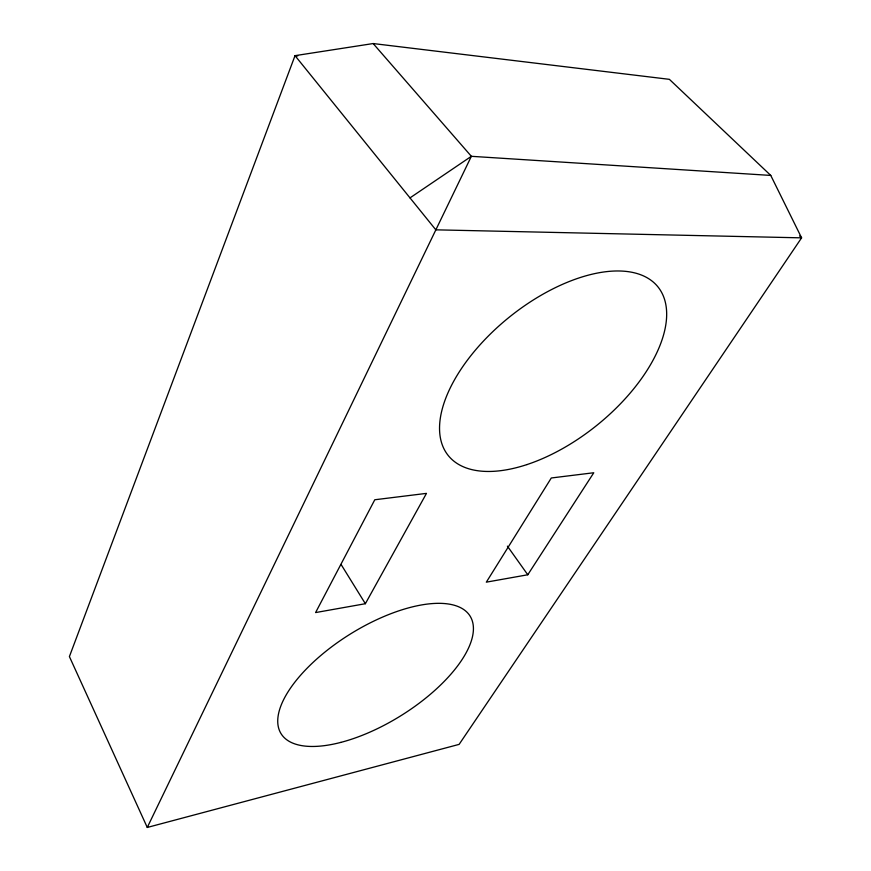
<?xml version="1.0" encoding="UTF-8"?>
<svg xmlns="http://www.w3.org/2000/svg" width="871" height="871" viewBox="0 0 871 871"><rect width="100%" height="100%" fill="white"/><g stroke="black" fill="none" stroke-linecap="round" stroke-linejoin="round"><path stroke-width="1.31" d="M147.275 827.45L471.363 156.312L373.158 43.55L295.029 55.657L69.408 656.582L147.275 827.45L459.115 744.378L801.592 237.848L770.759 175.43L669.385 79.337L373.158 43.55M365.363 603.712L426.474 493.378L374.791 499.758L315.585 612.574L365.363 603.712L341.073 564.452M527.782 574.773L593.782 472.746L551.299 477.983L486.334 582.155L527.782 574.773L507.412 546.161M410.001 197.891L471.363 156.312L770.759 175.43M297.73 55.951L295.029 55.657L435.827 229.835L801.592 237.848L799.632 235.954M526.944 464.581A134.548 69.582 -38.8 0 0 661.916 292.972A134.548 69.582 -38.8 0 0 470.471 356.163A134.548 69.582 -38.8 0 0 526.944 464.581M340.899 742.375A111.314 48.036 -31.9 0 0 472.158 620.511A111.314 48.036 -31.9 0 0 313.658 661.84A111.314 48.036 -31.9 0 0 340.899 742.375"/></g></svg>
